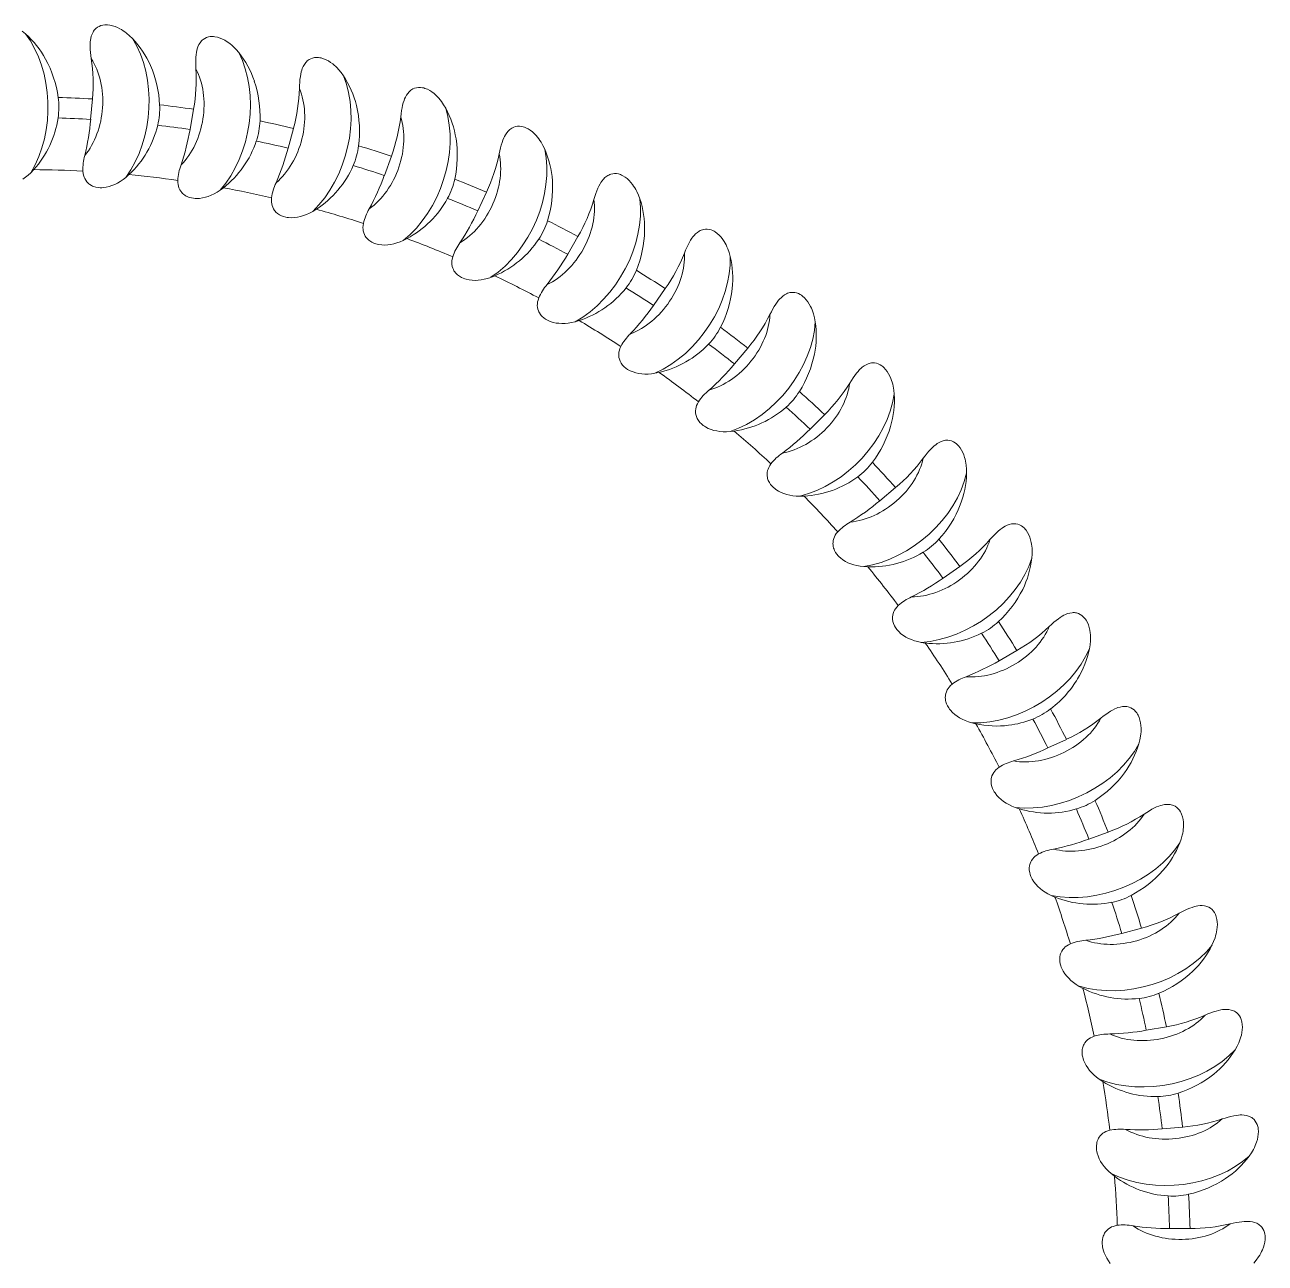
# Model space of a CAD drawing. Extents: x 89 to 596, y -47 to 440.
# Drawn here: x 565.92 to 596.2, y 216.35 to 246.57 of the extents above; entities that cross this region are included whole.
import ezdxf

# ---------------------------------------------------------------- set-up
doc = ezdxf.new("R2010")
doc.units = 0
doc.header["$LTSCALE"] = 7
doc.header["$MEASUREMENT"] = 0
doc.layers.add('8', color=252, linetype='CONTINUOUS', lineweight=15)

msp = doc.modelspace()

# ---------------------------------------------------------------- linework, layer by layer
at = {"layer": '8', "ltscale": 0.012505}
for p, q in [((567.574, 244.765), (567.53, 244.266)), ((570.043, 244.513), (569.956, 244.02)), ((572.481, 244.046), (572.352, 243.563)), ((577.189, 242.487), (576.978, 242.034)), ((581.555, 240.134), (581.268, 239.724)), ((583.567, 238.681), (583.246, 238.298)), ((585.445, 237.058), (585.092, 236.705)), ((587.175, 235.278), (586.792, 234.957)), ((588.743, 233.354), (588.333, 233.067)), ((592.363, 226.869), (591.893, 226.698)), ((593.786, 222.118), (593.294, 222.031))]:
    msp.add_line(p, q, dxfattribs=at)
at = {"layer": '8', "ltscale": 0.012506}
for p, q in [((574.869, 243.37), (574.698, 242.899)), ((579.423, 241.406), (579.173, 240.973)), ((590.137, 231.301), (589.704, 231.05)), ((591.347, 229.133), (590.894, 228.922)), ((594.182, 219.668), (593.684, 219.624)), ((594.363, 217.192), (593.863, 217.192))]:
    msp.add_line(p, q, dxfattribs=at)
at = {"layer": '8', "ltscale": 0.002557}
for p, q in [((566.141, 243.038), (566.071, 242.964)), ((570.77, 242.595), (570.688, 242.534)), ((573.038, 242.073), (572.951, 242.02)), ((579.451, 239.355), (579.352, 239.326)), ((583.238, 236.657), (583.136, 236.646)), ((584.941, 235.071), (584.839, 235.068)), ((590.193, 227.438), (590.096, 227.471)), ((592.233, 220.779), (592.148, 220.836))]:
    msp.add_line(p, q, dxfattribs=at)
at = {"layer": '8', "ltscale": 0.002558}
for p, q in [((568.465, 242.918), (568.389, 242.85)), ((575.252, 241.355), (575.161, 241.309)), ((581.403, 238.089), (581.303, 238.069)), ((586.499, 233.342), (586.397, 233.348)), ((587.901, 231.484), (587.8, 231.499)), ((589.136, 229.511), (589.036, 229.535)), ((591.748, 223.055), (591.658, 223.104)), ((592.518, 218.469), (592.438, 218.533))]:
    msp.add_line(p, q, dxfattribs=at)
at = {"layer": '8', "ltscale": 0.002556}
for p, q in [((577.395, 240.447), (577.3, 240.409)), ((591.066, 225.281), (590.973, 225.321))]:
    msp.add_line(p, q, dxfattribs=at)
at = {"layer": '8', "ltscale": 0.012507}
msp.add_line((593.179, 224.525), (592.695, 224.395), dxfattribs=at)
at = {"layer": '8'}
for points in [[(568.552, 246.238), (568.482, 246.306), (568.408, 246.37), (568.368, 246.401), (568.326, 246.429), (568.286, 246.455), (568.245, 246.478), (568.187, 246.507), (568.126, 246.532), (568.065, 246.552), (568.001, 246.566), (567.938, 246.573), (567.906, 246.573), (567.874, 246.572), (567.826, 246.565), (567.779, 246.553), (567.735, 246.535), (567.695, 246.512), (567.658, 246.483), (567.638, 246.464), (567.62, 246.443), (567.603, 246.42), (567.588, 246.396), (567.564, 246.346), (567.546, 246.293), (567.533, 246.239), (567.526, 246.197), (567.521, 246.154), (567.518, 246.097), (567.518, 246.039), (567.522, 245.969), (567.527, 245.9), (567.536, 245.824), (567.546, 245.749)], [(565.938, 246.353), (565.863, 246.415)], [(571.146, 245.895), (571.082, 245.969), (571.014, 246.039), (570.976, 246.073), (570.938, 246.106), (570.9, 246.134), (570.861, 246.161), (570.806, 246.195), (570.748, 246.225), (570.688, 246.25), (570.626, 246.27), (570.563, 246.282), (570.532, 246.286), (570.5, 246.287), (570.451, 246.285), (570.404, 246.277), (570.358, 246.263), (570.316, 246.243), (570.277, 246.217), (570.255, 246.2), (570.235, 246.18), (570.217, 246.159), (570.2, 246.136), (570.171, 246.089), (570.148, 246.038), (570.131, 245.985), (570.12, 245.944), (570.112, 245.902), (570.104, 245.844), (570.099, 245.787), (570.096, 245.717), (570.096, 245.648), (570.098, 245.571), (570.101, 245.495)], [(573.7, 245.327), (573.643, 245.407), (573.581, 245.483), (573.547, 245.52), (573.511, 245.555), (573.476, 245.587), (573.44, 245.618), (573.387, 245.656), (573.332, 245.691), (573.275, 245.721), (573.215, 245.746), (573.153, 245.764), (573.122, 245.77), (573.091, 245.774), (573.042, 245.776), (572.994, 245.772), (572.947, 245.762), (572.903, 245.746), (572.862, 245.724), (572.839, 245.709), (572.818, 245.691), (572.797, 245.671), (572.779, 245.65), (572.746, 245.606), (572.719, 245.557), (572.696, 245.505), (572.683, 245.465), (572.671, 245.424), (572.658, 245.368), (572.648, 245.311), (572.639, 245.242), (572.632, 245.173), (572.628, 245.096), (572.625, 245.02)], [(576.195, 244.539), (576.145, 244.624), (576.09, 244.704), (576.059, 244.744), (576.027, 244.783), (575.995, 244.818), (575.961, 244.851), (575.912, 244.894), (575.86, 244.934), (575.806, 244.969), (575.748, 244.999), (575.688, 245.022), (575.658, 245.031), (575.627, 245.038), (575.579, 245.044), (575.53, 245.044), (575.483, 245.038), (575.438, 245.026), (575.395, 245.008), (575.371, 244.994), (575.348, 244.979), (575.326, 244.961), (575.305, 244.941), (575.269, 244.9), (575.238, 244.854), (575.211, 244.804), (575.193, 244.765), (575.178, 244.726), (575.16, 244.671), (575.145, 244.615), (575.13, 244.547), (575.118, 244.478), (575.107, 244.403), (575.097, 244.327)], [(578.612, 243.537), (578.57, 243.625), (578.522, 243.71), (578.494, 243.753), (578.465, 243.794), (578.436, 243.832), (578.406, 243.868), (578.361, 243.915), (578.313, 243.959), (578.261, 243.999), (578.207, 244.034), (578.149, 244.062), (578.12, 244.073), (578.089, 244.083), (578.042, 244.093), (577.994, 244.098), (577.946, 244.096), (577.9, 244.088), (577.856, 244.073), (577.83, 244.062), (577.806, 244.048), (577.783, 244.032), (577.76, 244.015), (577.721, 243.976), (577.685, 243.933), (577.654, 243.886), (577.634, 243.849), (577.615, 243.811), (577.592, 243.758), (577.573, 243.704), (577.552, 243.637), (577.533, 243.57), (577.516, 243.496), (577.5, 243.421)], [(565.879, 242.806), (565.943, 242.852), (566.007, 242.904), (566.071, 242.964)], [(567.341, 243.001), (567.347, 242.947), (567.357, 242.9), (567.37, 242.858), (567.385, 242.823), (567.41, 242.778), (567.436, 242.743), (567.464, 242.713), (567.485, 242.694), (567.507, 242.678), (567.551, 242.651), (567.578, 242.638), (567.604, 242.628), (567.657, 242.612), (567.71, 242.602), (567.764, 242.598), (567.8, 242.598), (567.836, 242.6), (567.909, 242.609), (567.983, 242.626), (568.049, 242.648), (568.117, 242.676), (568.184, 242.709), (568.252, 242.749), (568.32, 242.796), (568.389, 242.85)], [(580.932, 242.328), (580.898, 242.419), (580.857, 242.508), (580.834, 242.553), (580.808, 242.597), (580.783, 242.637), (580.756, 242.675), (580.715, 242.726), (580.671, 242.774), (580.623, 242.818), (580.572, 242.858), (580.517, 242.891), (580.488, 242.905), (580.459, 242.917), (580.413, 242.932), (580.365, 242.94), (580.318, 242.943), (580.271, 242.938), (580.226, 242.928), (580.199, 242.919), (580.174, 242.907), (580.149, 242.894), (580.126, 242.878), (580.083, 242.843), (580.044, 242.803), (580.009, 242.759), (579.985, 242.724), (579.963, 242.688), (579.936, 242.637), (579.911, 242.584), (579.885, 242.52), (579.861, 242.454), (579.836, 242.382), (579.814, 242.309)], [(569.657, 242.777), (569.658, 242.722), (569.664, 242.674), (569.674, 242.632), (569.685, 242.595), (569.706, 242.548), (569.73, 242.51), (569.755, 242.479), (569.774, 242.458), (569.795, 242.44), (569.837, 242.409), (569.862, 242.394), (569.887, 242.381), (569.938, 242.361), (569.991, 242.347), (570.044, 242.338), (570.079, 242.334), (570.115, 242.333), (570.189, 242.336), (570.264, 242.347), (570.332, 242.363), (570.402, 242.384), (570.472, 242.412), (570.543, 242.446), (570.615, 242.487), (570.688, 242.534)], [(571.945, 242.351), (571.942, 242.296), (571.943, 242.248), (571.949, 242.205), (571.957, 242.167), (571.974, 242.119), (571.995, 242.079), (572.017, 242.045), (572.034, 242.023), (572.053, 242.003), (572.092, 241.969), (572.115, 241.952), (572.14, 241.937), (572.189, 241.912), (572.24, 241.893), (572.292, 241.88), (572.327, 241.873), (572.363, 241.869), (572.436, 241.866), (572.512, 241.87), (572.582, 241.879), (572.653, 241.895), (572.725, 241.917), (572.799, 241.944), (572.874, 241.978), (572.951, 242.02)], [(574.188, 241.727), (574.179, 241.673), (574.177, 241.625), (574.178, 241.581), (574.184, 241.543), (574.196, 241.494), (574.213, 241.452), (574.232, 241.417), (574.248, 241.393), (574.264, 241.371), (574.3, 241.334), (574.322, 241.315), (574.345, 241.298), (574.392, 241.269), (574.441, 241.246), (574.492, 241.228), (574.526, 241.218), (574.562, 241.211), (574.635, 241.201), (574.71, 241.198), (574.781, 241.202), (574.853, 241.211), (574.927, 241.226), (575.003, 241.248), (575.081, 241.275), (575.161, 241.309)], [(583.138, 240.921), (583.112, 241.015), (583.079, 241.107), (583.06, 241.154), (583.038, 241.2), (583.017, 241.242), (582.993, 241.282), (582.957, 241.337), (582.917, 241.389), (582.873, 241.437), (582.825, 241.48), (582.774, 241.518), (582.747, 241.535), (582.718, 241.549), (582.673, 241.568), (582.627, 241.58), (582.58, 241.587), (582.533, 241.587), (582.487, 241.58), (582.46, 241.573), (582.434, 241.564), (582.408, 241.553), (582.383, 241.539), (582.337, 241.508), (582.295, 241.472), (582.256, 241.431), (582.229, 241.398), (582.204, 241.364), (582.173, 241.315), (582.144, 241.265), (582.111, 241.203), (582.082, 241.14), (582.051, 241.07), (582.023, 241)], [(576.367, 240.91), (576.354, 240.857), (576.347, 240.809), (576.345, 240.766), (576.347, 240.727), (576.355, 240.677), (576.368, 240.634), (576.384, 240.597), (576.398, 240.572), (576.412, 240.549), (576.445, 240.509), (576.465, 240.488), (576.486, 240.469), (576.531, 240.436), (576.578, 240.409), (576.626, 240.386), (576.66, 240.374), (576.695, 240.363), (576.766, 240.347), (576.842, 240.338), (576.912, 240.336), (576.985, 240.339), (577.06, 240.347), (577.137, 240.362), (577.217, 240.382), (577.3, 240.409)], [(578.467, 239.906), (578.449, 239.855), (578.438, 239.808), (578.433, 239.765), (578.431, 239.726), (578.435, 239.675), (578.444, 239.631), (578.457, 239.593), (578.468, 239.567), (578.481, 239.543), (578.509, 239.5), (578.528, 239.477), (578.547, 239.456), (578.589, 239.42), (578.633, 239.388), (578.68, 239.362), (578.712, 239.347), (578.746, 239.333), (578.816, 239.311), (578.89, 239.295), (578.96, 239.287), (579.032, 239.283), (579.108, 239.285), (579.186, 239.293), (579.268, 239.306), (579.352, 239.326)], [(585.213, 239.327), (585.195, 239.423), (585.171, 239.518), (585.156, 239.566), (585.138, 239.614), (585.12, 239.657), (585.1, 239.7), (585.069, 239.757), (585.034, 239.812), (584.994, 239.864), (584.95, 239.911), (584.902, 239.954), (584.877, 239.973), (584.85, 239.989), (584.806, 240.012), (584.761, 240.029), (584.715, 240.039), (584.668, 240.043), (584.622, 240.041), (584.594, 240.036), (584.567, 240.029), (584.541, 240.02), (584.514, 240.009), (584.466, 239.982), (584.421, 239.95), (584.379, 239.912), (584.349, 239.882), (584.321, 239.85), (584.286, 239.804), (584.253, 239.757), (584.215, 239.698), (584.18, 239.638), (584.144, 239.571), (584.109, 239.503)], [(580.471, 238.724), (580.449, 238.674), (580.434, 238.628), (580.425, 238.585), (580.42, 238.547), (580.419, 238.496), (580.425, 238.452), (580.434, 238.412), (580.443, 238.386), (580.453, 238.36), (580.478, 238.315), (580.495, 238.291), (580.512, 238.268), (580.55, 238.228), (580.592, 238.193), (580.636, 238.163), (580.667, 238.145), (580.699, 238.128), (580.767, 238.1), (580.839, 238.078), (580.908, 238.063), (580.98, 238.054), (581.056, 238.049), (581.134, 238.05), (581.217, 238.056), (581.303, 238.069)], [(587.141, 237.558), (587.132, 237.656), (587.116, 237.752), (587.105, 237.802), (587.092, 237.85), (587.077, 237.895), (587.061, 237.94), (587.035, 238), (587.005, 238.057), (586.97, 238.112), (586.931, 238.164), (586.886, 238.21), (586.862, 238.231), (586.837, 238.25), (586.796, 238.276), (586.752, 238.297), (586.707, 238.311), (586.661, 238.319), (586.614, 238.321), (586.587, 238.319), (586.559, 238.314), (586.532, 238.308), (586.505, 238.299), (586.454, 238.276), (586.406, 238.248), (586.361, 238.214), (586.329, 238.187), (586.298, 238.157), (586.259, 238.115), (586.222, 238.07), (586.179, 238.015), (586.139, 237.958), (586.097, 237.894), (586.057, 237.83)], [(582.365, 237.371), (582.339, 237.323), (582.32, 237.278), (582.306, 237.237), (582.298, 237.199), (582.293, 237.148), (582.295, 237.104), (582.3, 237.064), (582.307, 237.036), (582.315, 237.01), (582.336, 236.963), (582.35, 236.937), (582.366, 236.913), (582.4, 236.87), (582.439, 236.832), (582.48, 236.797), (582.509, 236.777), (582.54, 236.757), (582.605, 236.723), (582.675, 236.695), (582.743, 236.675), (582.813, 236.659), (582.888, 236.648), (582.967, 236.641), (583.049, 236.641), (583.136, 236.646)], [(588.908, 235.628), (588.907, 235.726), (588.9, 235.824), (588.893, 235.874), (588.884, 235.924), (588.874, 235.97), (588.861, 236.015), (588.841, 236.077), (588.816, 236.138), (588.786, 236.195), (588.751, 236.25), (588.711, 236.3), (588.689, 236.323), (588.665, 236.344), (588.626, 236.374), (588.585, 236.398), (588.541, 236.416), (588.496, 236.429), (588.45, 236.434), (588.422, 236.434), (588.394, 236.432), (588.366, 236.428), (588.339, 236.421), (588.286, 236.403), (588.236, 236.379), (588.188, 236.35), (588.154, 236.325), (588.121, 236.298), (588.078, 236.26), (588.037, 236.219), (587.99, 236.167), (587.945, 236.114), (587.897, 236.054), (587.851, 235.994)], [(584.134, 235.858), (584.103, 235.813), (584.08, 235.77), (584.064, 235.73), (584.052, 235.693), (584.043, 235.643), (584.04, 235.598), (584.042, 235.558), (584.047, 235.53), (584.053, 235.503), (584.069, 235.454), (584.081, 235.427), (584.095, 235.402), (584.125, 235.356), (584.16, 235.314), (584.198, 235.277), (584.225, 235.253), (584.254, 235.232), (584.316, 235.192), (584.384, 235.158), (584.449, 235.131), (584.518, 235.109), (584.592, 235.092), (584.67, 235.079), (584.752, 235.071), (584.839, 235.068)], [(590.5, 233.552), (590.508, 233.649), (590.509, 233.747), (590.506, 233.798), (590.502, 233.848), (590.495, 233.895), (590.487, 233.941), (590.472, 234.005), (590.452, 234.067), (590.427, 234.127), (590.397, 234.184), (590.362, 234.238), (590.342, 234.263), (590.32, 234.286), (590.284, 234.319), (590.245, 234.347), (590.203, 234.369), (590.159, 234.385), (590.113, 234.394), (590.086, 234.397), (590.058, 234.397), (590.03, 234.396), (590.002, 234.392), (589.948, 234.378), (589.896, 234.358), (589.846, 234.333), (589.809, 234.312), (589.774, 234.288), (589.728, 234.253), (589.683, 234.216), (589.632, 234.169), (589.582, 234.12), (589.53, 234.064), (589.479, 234.008)], [(585.763, 234.196), (585.729, 234.154), (585.703, 234.113), (585.683, 234.075), (585.668, 234.039), (585.654, 233.99), (585.648, 233.946), (585.647, 233.906), (585.648, 233.877), (585.652, 233.85), (585.664, 233.8), (585.674, 233.772), (585.685, 233.746), (585.711, 233.697), (585.742, 233.653), (585.777, 233.612), (585.802, 233.586), (585.829, 233.562), (585.887, 233.517), (585.952, 233.477), (586.014, 233.445), (586.082, 233.417), (586.153, 233.394), (586.23, 233.374), (586.311, 233.359), (586.397, 233.348)], [(587.242, 232.399), (587.205, 232.36), (587.175, 232.322), (587.151, 232.285), (587.134, 232.251), (587.116, 232.203), (587.105, 232.16), (587.101, 232.12), (587.1, 232.091), (587.101, 232.064), (587.109, 232.013), (587.116, 231.984), (587.125, 231.958), (587.147, 231.907), (587.174, 231.86), (587.205, 231.816), (587.228, 231.788), (587.253, 231.762), (587.307, 231.712), (587.367, 231.667), (587.427, 231.629), (587.491, 231.596), (587.561, 231.566), (587.635, 231.539), (587.715, 231.517), (587.8, 231.499)], [(591.905, 231.344), (591.921, 231.441), (591.93, 231.538), (591.932, 231.589), (591.932, 231.639), (591.93, 231.687), (591.926, 231.734), (591.916, 231.798), (591.902, 231.862), (591.883, 231.924), (591.858, 231.984), (591.827, 232.04), (591.809, 232.066), (591.79, 232.091), (591.757, 232.127), (591.72, 232.158), (591.68, 232.184), (591.638, 232.204), (591.593, 232.218), (591.566, 232.223), (591.538, 232.225), (591.51, 232.226), (591.481, 232.224), (591.427, 232.216), (591.373, 232.201), (591.321, 232.18), (591.283, 232.161), (591.245, 232.141), (591.196, 232.11), (591.149, 232.077), (591.094, 232.034), (591.04, 231.99), (590.983, 231.939), (590.927, 231.888)], [(588.559, 230.48), (588.518, 230.445), (588.485, 230.409), (588.458, 230.375), (588.438, 230.342), (588.416, 230.296), (588.402, 230.254), (588.394, 230.214), (588.39, 230.186), (588.389, 230.159), (588.393, 230.107), (588.397, 230.078), (588.404, 230.05), (588.421, 229.998), (588.444, 229.949), (588.471, 229.902), (588.492, 229.873), (588.514, 229.844), (588.563, 229.79), (588.62, 229.739), (588.676, 229.697), (588.737, 229.658), (588.804, 229.622), (588.875, 229.589), (588.953, 229.56), (589.036, 229.535)], [(593.112, 229.023), (593.136, 229.118), (593.154, 229.214), (593.161, 229.264), (593.165, 229.314), (593.167, 229.362), (593.167, 229.409), (593.163, 229.474), (593.154, 229.539), (593.14, 229.602), (593.121, 229.664), (593.095, 229.723), (593.079, 229.75), (593.062, 229.777), (593.033, 229.816), (592.999, 229.85), (592.961, 229.879), (592.92, 229.903), (592.877, 229.92), (592.85, 229.927), (592.823, 229.933), (592.795, 229.936), (592.767, 229.936), (592.712, 229.933), (592.657, 229.922), (592.603, 229.906), (592.563, 229.891), (592.524, 229.874), (592.473, 229.848), (592.423, 229.819), (592.364, 229.781), (592.307, 229.741), (592.245, 229.696), (592.185, 229.649)], [(589.704, 228.454), (589.66, 228.422), (589.623, 228.389), (589.594, 228.357), (589.571, 228.327), (589.545, 228.283), (589.527, 228.242), (589.516, 228.203), (589.51, 228.175), (589.506, 228.148), (589.505, 228.096), (589.507, 228.067), (589.511, 228.039), (589.524, 227.985), (589.542, 227.934), (589.566, 227.886), (589.583, 227.854), (589.603, 227.824), (589.648, 227.766), (589.699, 227.71), (589.752, 227.663), (589.809, 227.619), (589.872, 227.577), (589.941, 227.539), (590.015, 227.503), (590.096, 227.471)], [(594.112, 226.605), (594.145, 226.697), (594.171, 226.792), (594.182, 226.841), (594.19, 226.891), (594.196, 226.938), (594.2, 226.985), (594.202, 227.05), (594.199, 227.115), (594.191, 227.18), (594.177, 227.243), (594.156, 227.304), (594.143, 227.333), (594.128, 227.361), (594.102, 227.402), (594.071, 227.439), (594.037, 227.471), (593.998, 227.498), (593.956, 227.519), (593.93, 227.529), (593.904, 227.536), (593.876, 227.542), (593.848, 227.545), (593.792, 227.546), (593.737, 227.541), (593.682, 227.529), (593.641, 227.518), (593.601, 227.504), (593.547, 227.482), (593.495, 227.458), (593.433, 227.426), (593.373, 227.391), (593.308, 227.351), (593.244, 227.31)], [(590.667, 226.335), (590.621, 226.307), (590.581, 226.278), (590.55, 226.249), (590.524, 226.22), (590.494, 226.179), (590.473, 226.139), (590.458, 226.102), (590.45, 226.075), (590.444, 226.048), (590.438, 225.996), (590.438, 225.967), (590.439, 225.939), (590.448, 225.884), (590.461, 225.832), (590.48, 225.781), (590.495, 225.749), (590.512, 225.717), (590.551, 225.655), (590.598, 225.595), (590.646, 225.544), (590.7, 225.494), (590.759, 225.447), (590.824, 225.403), (590.895, 225.361), (590.973, 225.321)], [(594.897, 224.109), (594.938, 224.198), (594.972, 224.29), (594.987, 224.338), (595, 224.387), (595.011, 224.433), (595.019, 224.48), (595.026, 224.545), (595.029, 224.61), (595.026, 224.675), (595.017, 224.739), (595.002, 224.801), (594.992, 224.831), (594.98, 224.861), (594.957, 224.904), (594.93, 224.943), (594.898, 224.979), (594.862, 225.009), (594.822, 225.033), (594.797, 225.045), (594.771, 225.055), (594.744, 225.063), (594.716, 225.069), (594.661, 225.075), (594.606, 225.074), (594.55, 225.068), (594.508, 225.06), (594.467, 225.049), (594.411, 225.032), (594.357, 225.013), (594.293, 224.986), (594.229, 224.957), (594.161, 224.923), (594.094, 224.887)], [(591.442, 224.141), (591.393, 224.117), (591.352, 224.091), (591.318, 224.065), (591.289, 224.039), (591.256, 224), (591.232, 223.962), (591.213, 223.926), (591.203, 223.9), (591.195, 223.874), (591.185, 223.823), (591.182, 223.794), (591.181, 223.766), (591.184, 223.71), (591.193, 223.657), (591.208, 223.605), (591.22, 223.571), (591.234, 223.538), (591.268, 223.473), (591.309, 223.409), (591.352, 223.354), (591.401, 223.3), (591.456, 223.248), (591.517, 223.198), (591.584, 223.15), (591.658, 223.104)], [(595.463, 221.555), (595.511, 221.64), (595.553, 221.728), (595.572, 221.775), (595.589, 221.822), (595.603, 221.868), (595.615, 221.913), (595.629, 221.977), (595.637, 222.042), (595.64, 222.107), (595.637, 222.171), (595.627, 222.235), (595.62, 222.266), (595.61, 222.296), (595.591, 222.341), (595.567, 222.383), (595.539, 222.421), (595.505, 222.454), (595.468, 222.482), (595.444, 222.496), (595.419, 222.508), (595.393, 222.518), (595.366, 222.526), (595.311, 222.537), (595.256, 222.541), (595.2, 222.539), (595.157, 222.535), (595.115, 222.529), (595.059, 222.517), (595.003, 222.502), (594.936, 222.481), (594.871, 222.457), (594.8, 222.429), (594.73, 222.4)], [(592.023, 221.887), (591.972, 221.867), (591.929, 221.845), (591.892, 221.822), (591.862, 221.799), (591.826, 221.763), (591.798, 221.728), (591.777, 221.693), (591.764, 221.668), (591.754, 221.643), (591.739, 221.593), (591.733, 221.564), (591.73, 221.536), (591.729, 221.481), (591.733, 221.427), (591.743, 221.374), (591.752, 221.339), (591.763, 221.305), (591.791, 221.237), (591.827, 221.17), (591.865, 221.111), (591.909, 221.053), (591.959, 220.997), (592.016, 220.942), (592.078, 220.888), (592.148, 220.836)], [(595.803, 218.96), (595.858, 219.041), (595.908, 219.125), (595.931, 219.17), (595.952, 219.216), (595.97, 219.26), (595.986, 219.304), (596.005, 219.367), (596.019, 219.431), (596.028, 219.495), (596.03, 219.56), (596.026, 219.624), (596.021, 219.655), (596.014, 219.686), (595.999, 219.732), (595.979, 219.776), (595.954, 219.816), (595.924, 219.852), (595.889, 219.883), (595.867, 219.9), (595.843, 219.914), (595.817, 219.926), (595.791, 219.937), (595.738, 219.952), (595.683, 219.961), (595.627, 219.964), (595.584, 219.964), (595.542, 219.961), (595.484, 219.954), (595.427, 219.944), (595.359, 219.929), (595.292, 219.911), (595.219, 219.889), (595.146, 219.866)], [(592.405, 219.591), (592.353, 219.576), (592.308, 219.558), (592.269, 219.538), (592.237, 219.517), (592.198, 219.485), (592.167, 219.452), (592.143, 219.42), (592.128, 219.396), (592.116, 219.372), (592.097, 219.323), (592.089, 219.295), (592.083, 219.267), (592.077, 219.212), (592.076, 219.158), (592.081, 219.105), (592.087, 219.069), (592.095, 219.034), (592.118, 218.964), (592.147, 218.894), (592.18, 218.832), (592.219, 218.771), (592.264, 218.71), (592.315, 218.65), (592.373, 218.591), (592.438, 218.533)], [(595.916, 216.346), (595.978, 216.422), (596.035, 216.502), (596.062, 216.544), (596.087, 216.588), (596.109, 216.63), (596.129, 216.673), (596.152, 216.734), (596.172, 216.796), (596.186, 216.859), (596.194, 216.923), (596.196, 216.988), (596.194, 217.019), (596.19, 217.051), (596.179, 217.098), (596.163, 217.144), (596.141, 217.186), (596.114, 217.224), (596.082, 217.258), (596.061, 217.276), (596.039, 217.293), (596.014, 217.307), (595.989, 217.32), (595.937, 217.34), (595.883, 217.354), (595.828, 217.362), (595.785, 217.365), (595.743, 217.366), (595.685, 217.364), (595.627, 217.359), (595.558, 217.35), (595.49, 217.338), (595.415, 217.323), (595.341, 217.306)], [(592.586, 217.271), (592.533, 217.26), (592.486, 217.246), (592.446, 217.23), (592.412, 217.212), (592.37, 217.183), (592.337, 217.153), (592.31, 217.123), (592.293, 217.1), (592.278, 217.077), (592.255, 217.031), (592.245, 217.003), (592.237, 216.976), (592.226, 216.922), (592.221, 216.868), (592.221, 216.814), (592.224, 216.779), (592.229, 216.743), (592.245, 216.671), (592.268, 216.599), (592.296, 216.534), (592.329, 216.47), (592.369, 216.405), (592.415, 216.341)]]:
    msp.add_lwpolyline(points, dxfattribs=at)
for centre, radius, start, end in [((564.404, 244.621), 2.314, 28.7961, 48.4766), ((566.873, 244.646), 2.314, 23.7961, 43.4766), ((569.335, 244.455), 2.314, 18.7961, 38.4766), ((564.062, 244.444), 2.699, 7.5982, 28.5943), ((563.331, 245.138), 4.259, 354.9739, 8.2477), ((566.517, 244.499), 2.699, 2.5982, 23.5943), ((565.849, 245.254), 4.259, 349.9739, 3.2477), ((571.77, 244.051), 2.314, 13.7961, 33.4766), ((568.967, 244.34), 2.699, 357.5982, 18.5943), ((568.368, 245.151), 4.259, 344.9739, 358.2477), ((565.018, 244.561), 1.737, 351.3822, 7.9345), ((565.923, 216.361), 28.451, 86.6745, 88.3591), ((567.479, 244.533), 1.737, 346.3835, 2.9346), ((565.923, 216.361), 28.451, 81.6745, 83.3591), ((571.394, 243.969), 2.699, 352.5982, 13.5943), ((564.342, 244.655), 2.419, 318.059, 351.5756), ((565.923, 216.361), 27.951, 86.7044, 88.3358), ((570.868, 244.828), 4.259, 339.9739, 353.2477), ((574.161, 243.436), 2.314, 8.7961, 28.4766), ((561.505, 244.795), 6.049, 346.5093, 354.9882), ((566.814, 244.685), 2.419, 313.059, 346.5756), ((565.923, 216.361), 27.951, 81.7044, 83.3358), ((564, 245.072), 6.049, 341.5093, 349.9882), ((569.928, 244.29), 1.737, 341.3827, 357.9359), ((565.923, 216.361), 28.451, 76.6745, 78.3591), ((569.279, 244.5), 2.419, 308.059, 341.5756), ((565.923, 216.361), 27.951, 76.7044, 78.3358), ((573.78, 243.386), 2.699, 347.6044, 8.6041), ((566.509, 245.13), 6.049, 336.5093, 344.9882), ((572.347, 243.835), 1.737, 336.3835, 352.9344), ((565.923, 216.361), 28.451, 71.6745, 73.3591), ((573.33, 244.289), 4.259, 334.9739, 348.2477), ((576.49, 242.615), 2.314, 3.7961, 23.4766), ((568.658, 243.033), 1.319, 164.5776, 181.3557), ((570.973, 242.693), 1.319, 159.5776, 176.3557), ((571.719, 244.1), 2.419, 303.059, 336.5756), ((565.923, 216.361), 27.951, 71.7044, 73.3358), ((565.923, 216.361), 26.678, 86.9544, 89.5327), ((565.923, 216.361), 26.678, 81.9544, 84.5327), ((569.014, 244.969), 6.049, 331.5093, 339.9882), ((574.717, 243.17), 1.737, 331.3835, 347.9344), ((565.923, 216.361), 28.451, 66.6745, 68.3591), ((565.923, 216.361), 26.678, 76.9544, 79.5327), ((573.248, 242.153), 1.319, 154.5776, 171.3557), ((576.105, 242.599), 2.699, 342.5982, 3.5943), ((574.114, 243.49), 2.419, 298.059, 331.5756), ((565.923, 216.361), 27.951, 66.7044, 68.3358), ((575.736, 243.537), 4.259, 329.9739, 343.2477), ((578.738, 241.594), 2.314, 358.7961, 18.4766), ((565.923, 216.361), 26.678, 71.9544, 74.5327), ((575.468, 241.416), 1.319, 149.5776, 166.3557), ((571.496, 244.591), 6.049, 326.5093, 334.9882), ((577.02, 242.302), 1.737, 326.3835, 342.9344), ((565.923, 216.361), 28.451, 61.6745, 63.3591), ((565.923, 216.361), 26.678, 66.9544, 69.5327), ((576.447, 242.673), 2.419, 293.059, 326.5756), ((565.923, 216.361), 27.951, 61.7044, 63.3358), ((578.353, 241.612), 2.699, 337.5982, 358.5943), ((577.616, 240.489), 1.319, 144.5776, 161.3557), ((573.935, 243.998), 6.049, 321.5093, 329.9882), ((578.067, 242.578), 4.259, 324.9739, 338.2477), ((580.888, 240.382), 2.314, 353.7961, 13.4766), ((565.923, 216.361), 26.678, 61.9544, 64.5327), ((579.239, 241.236), 1.737, 321.3835, 337.9344), ((565.923, 216.361), 28.451, 56.6745, 58.3591), ((579.674, 239.378), 1.319, 139.5776, 156.3557), ((578.701, 241.655), 2.419, 288.059, 321.5756), ((565.923, 216.361), 27.951, 56.7044, 58.3358), ((580.506, 240.433), 2.699, 332.5982, 353.5943), ((576.313, 243.195), 6.049, 316.5093, 324.9882), ((580.306, 241.42), 4.259, 319.9739, 333.2477), ((565.923, 216.361), 26.678, 56.9544, 59.5327), ((581.356, 239.981), 1.737, 316.3835, 332.9344), ((565.923, 216.361), 28.451, 51.6745, 53.3591), ((582.925, 238.986), 2.314, 348.7961, 8.4766), ((581.628, 238.092), 1.319, 134.5776, 151.3557), ((580.857, 240.446), 2.419, 283.059, 316.5756), ((565.923, 216.361), 27.951, 51.7044, 53.3358), ((578.613, 242.187), 6.049, 311.5093, 319.9882), ((582.549, 239.07), 2.699, 327.6044, 348.6041), ((565.923, 216.361), 26.678, 51.9544, 54.5327), ((583.462, 236.64), 1.319, 129.5776, 146.3557), ((582.435, 240.071), 4.259, 314.9739, 328.2477), ((583.356, 238.546), 1.737, 311.3835, 327.9344), ((565.923, 216.361), 28.451, 46.6745, 48.3591), ((584.832, 237.418), 2.314, 343.7961, 3.4766), ((582.899, 239.052), 2.419, 278.059, 311.5756), ((565.923, 216.361), 27.951, 46.7044, 48.3358), ((584.465, 237.535), 2.699, 322.5982, 343.5943), ((565.923, 216.361), 26.678, 46.9544, 49.5327), ((580.815, 240.983), 6.049, 306.5093, 314.9882), ((585.163, 235.035), 1.319, 124.5776, 141.3557), ((585.223, 236.942), 1.737, 306.3835, 322.9344), ((565.923, 216.361), 28.451, 41.6745, 43.3591), ((584.439, 238.542), 4.259, 309.9739, 323.2477), ((584.812, 237.486), 2.419, 273.059, 306.5756), ((565.923, 216.361), 27.951, 41.7044, 43.3358), ((586.595, 235.69), 2.314, 338.7961, 358.4766), ((565.923, 216.361), 26.678, 41.9544, 44.5327), ((582.904, 239.591), 6.049, 301.5093, 309.9882), ((586.24, 235.838), 2.699, 317.5982, 338.5943), ((586.717, 233.287), 1.319, 119.5776, 136.3557), ((586.944, 235.182), 1.737, 301.3835, 317.9344), ((565.923, 216.361), 28.451, 36.6745, 38.3591), ((586.302, 236.844), 4.259, 304.9739, 318.2477), ((586.581, 235.76), 2.419, 268.059, 301.5756), ((565.923, 216.361), 27.951, 36.7044, 38.3358), ((588.201, 233.815), 2.314, 333.7961, 353.4766), ((565.923, 216.361), 26.678, 36.9544, 39.5327), ((584.865, 238.023), 6.049, 296.5093, 304.9882), ((588.113, 231.41), 1.319, 114.5776, 131.3557), ((587.86, 233.993), 2.699, 312.5982, 333.5943), ((588.504, 233.278), 1.737, 296.3835, 312.9344), ((565.923, 216.361), 28.451, 31.6745, 33.3591), ((588.009, 234.99), 4.259, 299.9739, 313.2477), ((588.193, 233.886), 2.419, 263.059, 296.5756), ((565.923, 216.361), 27.951, 31.7044, 33.3358), ((565.923, 216.361), 26.678, 31.9544, 34.5327), ((589.638, 231.807), 2.314, 328.7961, 348.4766), ((586.68, 236.29), 6.049, 291.5093, 299.9882), ((589.34, 229.419), 1.319, 109.5776, 126.3557), ((589.423, 231.931), 2.562, 319.2657, 328.8993), ((589.24, 232.09), 2.805, 307.8408, 319.2495), ((589.892, 231.246), 1.737, 291.3835, 307.9344), ((565.923, 216.361), 28.451, 26.6745, 28.3591), ((589.635, 231.848), 2.39, 257.9331, 277.1322), ((565.923, 216.361), 26.678, 26.9544, 29.5327), ((589.628, 231.917), 2.46, 277.1088, 291.4229), ((565.923, 216.361), 27.951, 26.7044, 28.3358), ((589.549, 232.994), 4.259, 294.9739, 308.2477), ((588.338, 234.405), 6.049, 286.5093, 294.9882), ((590.894, 229.681), 2.314, 323.7961, 343.4766), ((590.389, 227.328), 1.319, 104.5776, 121.3557), ((590.589, 229.916), 2.699, 302.5982, 323.5943), ((590.898, 229.752), 2.419, 253.059, 286.5756), ((565.923, 216.361), 26.678, 21.9544, 24.5327), ((591.098, 229.1), 1.737, 286.3835, 302.9344), ((565.923, 216.361), 27.951, 21.7044, 23.3358), ((565.923, 216.361), 28.451, 21.6745, 23.3591), ((590.909, 230.872), 4.259, 289.9739, 303.2477), ((591.252, 225.154), 1.319, 99.5776, 116.3557), ((589.826, 232.382), 6.049, 281.5093, 289.9882), ((591.96, 227.454), 2.314, 318.7961, 338.4766), ((591.676, 227.715), 2.699, 297.5982, 318.5943), ((565.923, 216.361), 26.678, 16.9544, 19.5327), ((591.97, 227.525), 2.419, 248.059, 281.5756), ((592.113, 226.857), 1.737, 281.3835, 297.9344), ((565.923, 216.361), 28.451, 16.6745, 18.3591), ((565.923, 216.361), 27.951, 16.7044, 18.3358), ((592.078, 228.639), 4.259, 284.9739, 298.2477), ((591.131, 230.238), 6.049, 276.5093, 284.9882), ((591.922, 222.913), 1.319, 94.5776, 111.3557), ((592.827, 225.143), 2.314, 313.7961, 333.4766), ((592.568, 225.427), 2.699, 292.5982, 313.5943), ((592.844, 225.212), 2.419, 243.059, 276.5756), ((565.923, 216.361), 26.678, 11.9544, 14.5327), ((592.928, 224.535), 1.737, 276.3824, 292.9341), ((565.923, 216.361), 27.951, 11.7044, 13.3358), ((565.923, 216.361), 28.451, 11.6745, 13.3591), ((593.049, 226.313), 4.259, 279.9739, 293.2477), ((592.394, 220.622), 1.319, 89.5776, 106.3557), ((592.245, 227.988), 6.049, 271.5093, 279.9882), ((593.49, 222.764), 2.314, 308.7961, 328.4766), ((593.513, 222.832), 2.419, 238.059, 271.5756), ((565.923, 216.361), 26.678, 6.9544, 9.5327), ((593.256, 223.071), 2.699, 287.5982, 308.5943), ((593.538, 222.15), 1.737, 271.3832, 287.9352), ((565.923, 216.361), 27.951, 6.7044, 8.3358), ((565.923, 216.361), 28.451, 6.6745, 8.3591), ((593.813, 223.911), 4.259, 274.9739, 288.2477), ((592.665, 218.299), 1.319, 84.5776, 101.3557), ((593.158, 225.65), 6.049, 266.5093, 274.9882), ((593.944, 220.337), 2.314, 303.7961, 323.4766), ((593.972, 220.403), 2.419, 233.059, 266.5756), ((565.923, 216.361), 26.678, 1.9544, 4.5327), ((593.737, 220.663), 2.699, 282.5982, 303.5943), ((593.937, 219.721), 1.737, 266.3825, 282.9342), ((565.923, 216.361), 27.951, 1.7044, 3.3358), ((565.923, 216.361), 28.451, 1.6745, 3.3591), ((592.732, 215.961), 1.319, 79.5776, 96.3557), ((593.864, 223.241), 6.049, 261.5093, 269.9882), ((594.365, 221.451), 4.259, 269.9739, 283.2477)]:
    msp.add_arc(centre, radius, start, end, dxfattribs=at)
at = {"layer": '8', "extrusion": (0, 0, -1)}
for centre, major_axis, start_param, end_param in [((564.757, 244.561), (0, 2.45), 0.750281, 2.280722), ((567.219, 244.555), (0.214, 2.441), 0.750281, 2.280722), ((569.671, 244.335), (0.425, 2.413), 0.750281, 2.280722), ((566.655, 244.605), (0.144, 1.644), 0.741103, 2.344289), ((569.114, 244.433), (0.286, 1.625), 0.741103, 2.344289), ((572.095, 243.902), (0.634, 2.367), 0.750281, 2.280722), ((571.549, 244.048), (0.427, 1.594), 0.741103, 2.344289), ((573.941, 243.453), (0.564, 1.551), 0.741103, 2.344289), ((574.472, 243.259), (0.838, 2.302), 0.750281, 2.280722), ((576.271, 242.651), (0.697, 1.495), 0.741103, 2.344289), ((576.784, 242.412), (1.035, 2.22), 0.750281, 2.280722), ((578.523, 241.649), (0.825, 1.429), 0.741103, 2.344289), ((579.013, 241.366), (1.225, 2.122), 0.750281, 2.280722), ((580.679, 240.455), (0.946, 1.352), 0.741103, 2.344289), ((581.143, 240.13), (1.405, 2.007), 0.750281, 2.280722), ((582.723, 239.077), (1.061, 1.264), 0.741103, 2.344289), ((583.156, 238.713), (1.575, 1.877), 0.750281, 2.280722), ((584.639, 237.526), (1.167, 1.167), 0.741103, 2.344289), ((585.039, 237.126), (1.732, 1.732), 0.750281, 2.280722), ((586.412, 235.815), (1.264, 1.061), 0.741103, 2.344289), ((586.776, 235.381), (1.877, 1.575), 0.750281, 2.280722), ((588.03, 233.955), (1.352, 0.946), 0.741103, 2.344289), ((588.354, 233.492), (2.007, 1.405), 0.750281, 2.280722), ((589.479, 231.961), (1.429, 0.825), 0.741103, 2.344289), ((589.762, 231.471), (2.122, 1.225), 0.750281, 2.280722), ((590.749, 229.849), (1.495, 0.697), 0.741103, 2.344289), ((590.988, 229.336), (2.22, 1.035), 0.750281, 2.280722), ((591.83, 227.634), (1.55, 0.564), 0.741103, 2.344289), ((592.024, 227.102), (2.302, 0.838), 0.750281, 2.280722), ((592.714, 225.333), (1.594, 0.427), 0.741103, 2.344289), ((592.861, 224.787), (2.367, 0.634), 0.750281, 2.280722), ((593.394, 222.964), (1.625, 0.287), 0.741103, 2.344289), ((593.492, 222.407), (2.413, 0.425), 0.750281, 2.280722), ((593.865, 220.545), (1.644, 0.144), 0.741103, 2.344289), ((593.915, 219.981), (2.441, 0.214), 0.750281, 2.280722), ((594.123, 218.093), (1.65, 0), 0.741103, 2.344289)]:
    msp.add_ellipse(centre, major_axis=major_axis, ratio=0.707107, start_param=start_param, end_param=end_param, dxfattribs=at)

doc.saveas('drawing.dxf')
